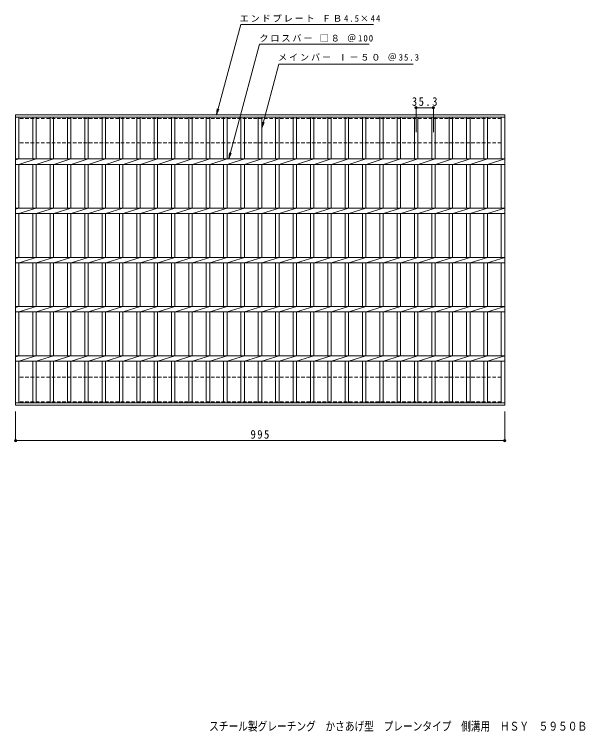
# Model space of a CAD drawing. Units: millimetres, scale not verified. Extents: x -909 to 1011, y -814 to 644.
# Drawn here: x -909 to 233, y -814 to 644 of the extents above; entities that cross this region are included whole.
import ezdxf
from ezdxf.enums import TextEntityAlignment as Align

# ---------------------------------------------------------------- set-up
doc = ezdxf.new("R2010")
doc.units = ezdxf.units.MM
doc.header["$LTSCALE"] = 6
doc.header["$PDMODE"] = 32
doc.header["$PDSIZE"] = 4.8
doc.linetypes.add('DASHED1', pattern=[1.8, 1.2, -0.6])
for name, color, linetype, lineweight in [('B-1_ピット', 2, 'Continuous', 9), ('B-2_蓋', 3, 'Continuous', 9), ('B-4_寸法', 7, 'Continuous', 9), ('F-4_F-4ﾚｲﾔ', 2, 'Continuous', 9)]:
    doc.layers.add(name, color=color, linetype=linetype, lineweight=lineweight)
doc.styles.add('ＭＳ ゴシック', font='')
doc.styles.get('ＭＳ ゴシック').set_extended_font_data('MS Gothic')

msp = doc.modelspace()

# ---------------------------------------------------------------- linework, layer by layer
at = {"layer": 'B-1_ピット', "linetype": 'DASHED1'}
for p, q in [((81.378, 432.54), (81.378, 382.541)), ((81.378, 382.541), (-899.621, 382.541)), ((81.378, -93.46), (-899.621, -93.46)), ((81.378, -143.46), (81.378, -93.46))]:
    msp.add_line(p, q, dxfattribs=at)
for points in [[(81.378, 432.54), (-899.621, 432.54), (-899.621, 382.541)], [(81.378, -143.46), (-899.621, -143.46), (-899.621, -93.46)]]:
    msp.add_lwpolyline(points, dxfattribs=at)
at = {"layer": 'B-2_蓋'}
for p, q in [((-906.622, 439.541), (88.378, 439.541)), ((-906.622, -150.46), (-906.622, 439.541)), ((88.378, 439.541), (88.378, -150.46)), ((-906.622, 435.041), (88.378, 435.041)), ((-899.621, 350.04), (-899.621, 435.041)), ((-871.721, 435.041), (-871.721, 350.04)), ((-864.721, 435.041), (-864.721, 350.04)), ((-836.421, 435.041), (-836.421, 350.04)), ((-829.421, 435.041), (-829.421, 350.04)), ((-801.121, 435.041), (-801.121, 350.04)), ((-794.121, 435.041), (-794.121, 350.04)), ((-765.821, 435.041), (-765.821, 350.04)), ((-758.821, 435.041), (-758.821, 350.04)), ((-730.521, 435.041), (-730.521, 350.04)), ((-723.521, 435.041), (-723.521, 350.04)), ((-695.221, 435.041), (-695.221, 350.04)), ((-688.221, 435.041), (-688.221, 350.04)), ((-659.921, 435.041), (-659.921, 350.04)), ((-652.921, 435.041), (-652.921, 350.04)), ((-624.621, 435.041), (-624.621, 350.04)), ((-617.621, 435.041), (-617.621, 350.04)), ((-589.321, 435.041), (-589.321, 350.04)), ((-582.321, 435.041), (-582.321, 350.04)), ((-554.021, 435.041), (-554.021, 350.04)), ((-547.021, 435.041), (-547.021, 350.04)), ((-518.721, 435.041), (-518.721, 350.04)), ((-511.721, 435.041), (-511.721, 350.04)), ((-483.421, 435.041), (-483.421, 350.04)), ((-476.421, 435.041), (-476.421, 350.04)), ((-448.121, 435.041), (-448.121, 350.04)), ((-441.121, 435.041), (-441.121, 350.04)), ((-412.821, 435.041), (-412.821, 350.04)), ((-405.821, 435.041), (-405.821, 350.04)), ((-377.521, 435.041), (-377.521, 350.04)), ((-370.521, 435.041), (-370.521, 350.04)), ((-342.221, 435.041), (-342.221, 350.04)), ((-335.221, 435.041), (-335.221, 350.04)), ((-306.92, 435.041), (-306.92, 350.04)), ((-299.92, 435.041), (-299.92, 350.04)), ((-271.62, 435.041), (-271.62, 350.04)), ((-264.62, 435.041), (-264.62, 350.04)), ((-236.32, 435.041), (-236.32, 350.04)), ((-229.32, 435.041), (-229.32, 350.04)), ((-201.02, 435.041), (-201.02, 350.04)), ((-194.02, 435.041), (-194.02, 350.04)), ((-165.719, 435.041), (-165.719, 350.04)), ((-158.719, 435.041), (-158.719, 350.04)), ((-130.419, 435.041), (-130.419, 350.04)), ((-123.419, 435.041), (-123.419, 350.04)), ((-95.119, 435.041), (-95.119, 350.04)), ((-88.119, 435.041), (-88.119, 350.04)), ((-59.819, 435.041), (-59.819, 350.04)), ((-52.818, 435.041), (-52.818, 350.04)), ((-24.518, 435.041), (-24.518, 350.04)), ((-17.518, 435.041), (-17.518, 350.04)), ((10.782, 435.041), (10.782, 350.04)), ((17.782, 435.041), (17.782, 350.04)), ((46.082, 435.041), (46.082, 350.04)), ((53.082, 435.041), (53.082, 350.04)), ((81.378, 435.041), (81.378, 350.04)), ((-906.622, 347.959), (-900.021, 350.04)), ((-906.622, 350.04), (88.378, 350.04)), ((-899.621, 339.041), (-864.721, 350.04)), ((-864.321, 339.041), (-829.421, 350.04)), ((-829.021, 339.041), (-794.121, 350.04)), ((-793.721, 339.041), (-758.821, 350.04)), ((-758.421, 339.041), (-723.522, 350.04)), ((-723.121, 339.041), (-688.221, 350.04)), ((-687.821, 339.041), (-652.921, 350.04)), ((-652.521, 339.041), (-617.622, 350.04)), ((-617.221, 339.041), (-582.321, 350.04)), ((-581.921, 339.041), (-547.021, 350.04)), ((-546.621, 339.041), (-511.721, 350.04)), ((-511.321, 339.041), (-476.421, 350.04)), ((-476.021, 339.041), (-441.121, 350.04)), ((-440.721, 339.041), (-405.821, 350.04)), ((-405.421, 339.041), (-370.521, 350.04)), ((-370.121, 339.041), (-335.221, 350.04)), ((-334.821, 339.041), (-299.921, 350.04)), ((-299.521, 339.041), (-264.621, 350.04)), ((-264.22, 339.041), (-229.32, 350.04)), ((-228.92, 339.041), (-194.02, 350.04)), ((-193.62, 339.041), (-158.72, 350.04)), ((-158.32, 339.041), (-123.42, 350.04)), ((-123.019, 339.041), (-88.119, 350.04)), ((-87.719, 339.041), (-52.819, 350.04)), ((-52.419, 339.041), (-17.519, 350.04)), ((-17.118, 339.041), (17.782, 350.04)), ((18.182, 339.041), (53.082, 350.04)), ((53.482, 339.041), (88.382, 350.04)), ((-906.622, 339.041), (88.378, 339.041)), ((-899.621, 250.04), (-899.621, 339.041)), ((-871.721, 339.041), (-871.721, 250.04)), ((-864.721, 339.041), (-864.721, 250.04)), ((-836.421, 339.041), (-836.421, 250.04)), ((-829.421, 339.041), (-829.421, 250.04)), ((-801.121, 339.041), (-801.121, 250.04)), ((-794.121, 339.041), (-794.121, 250.04)), ((-765.821, 339.041), (-765.821, 250.04)), ((-758.821, 339.041), (-758.821, 250.04)), ((-730.521, 339.041), (-730.521, 250.04)), ((-723.521, 339.041), (-723.521, 250.04)), ((-695.221, 339.041), (-695.221, 250.04)), ((-688.221, 339.041), (-688.221, 250.04)), ((-659.921, 339.041), (-659.921, 250.04)), ((-652.921, 339.041), (-652.921, 250.04)), ((-624.621, 339.041), (-624.621, 250.04)), ((-617.621, 339.041), (-617.621, 250.04)), ((-589.321, 339.041), (-589.321, 250.04)), ((-582.321, 339.041), (-582.321, 250.04)), ((-554.021, 339.041), (-554.021, 250.04)), ((-547.021, 339.041), (-547.021, 250.04)), ((-518.721, 339.041), (-518.721, 250.04)), ((-511.721, 339.041), (-511.721, 250.04)), ((-483.421, 339.041), (-483.421, 250.04)), ((-476.421, 339.041), (-476.421, 250.04)), ((-448.121, 339.041), (-448.121, 250.04)), ((-441.121, 339.041), (-441.121, 250.04)), ((-412.821, 339.041), (-412.821, 250.04)), ((-405.821, 339.041), (-405.821, 250.04)), ((-377.521, 339.041), (-377.521, 250.04)), ((-370.521, 339.041), (-370.521, 250.04)), ((-342.221, 339.041), (-342.221, 250.04)), ((-335.221, 339.041), (-335.221, 250.04)), ((-306.92, 339.041), (-306.92, 250.04)), ((-299.92, 339.041), (-299.92, 250.04)), ((-271.62, 339.041), (-271.62, 250.04)), ((-264.62, 339.041), (-264.62, 250.04)), ((-236.32, 339.041), (-236.32, 250.04)), ((-229.32, 339.041), (-229.32, 250.04)), ((-201.02, 339.041), (-201.02, 250.04)), ((-194.02, 339.041), (-194.02, 250.04)), ((-165.719, 339.041), (-165.719, 250.04)), ((-158.719, 339.041), (-158.719, 250.04)), ((-130.419, 339.041), (-130.419, 250.04)), ((-123.419, 339.041), (-123.419, 250.04)), ((-95.119, 339.041), (-95.119, 250.04)), ((-88.119, 339.041), (-88.119, 250.04)), ((-59.819, 339.041), (-59.819, 250.04)), ((-52.818, 339.041), (-52.818, 250.04)), ((-24.518, 339.041), (-24.518, 250.04)), ((-17.518, 339.041), (-17.518, 250.04)), ((10.782, 339.041), (10.782, 250.04)), ((17.782, 339.041), (17.782, 250.04)), ((46.082, 339.041), (46.082, 250.04)), ((53.082, 339.041), (53.082, 250.04)), ((81.378, 339.041), (81.378, 250.04)), ((-906.622, 247.959), (-900.021, 250.04)), ((-906.622, 250.04), (88.378, 250.04)), ((-899.621, 239.041), (-864.721, 250.04)), ((-864.321, 239.041), (-829.421, 250.04)), ((-829.021, 239.041), (-794.121, 250.04)), ((-793.721, 239.041), (-758.821, 250.04)), ((-758.421, 239.041), (-723.522, 250.04)), ((-723.121, 239.041), (-688.221, 250.04)), ((-687.821, 239.041), (-652.921, 250.04)), ((-652.521, 239.041), (-617.622, 250.04)), ((-617.221, 239.041), (-582.321, 250.04)), ((-581.921, 239.041), (-547.021, 250.04)), ((-546.621, 239.041), (-511.721, 250.04)), ((-511.321, 239.041), (-476.421, 250.04)), ((-476.021, 239.041), (-441.121, 250.04)), ((-440.721, 239.041), (-405.821, 250.04)), ((-405.421, 239.041), (-370.521, 250.04)), ((-370.121, 239.041), (-335.221, 250.04)), ((-334.821, 239.041), (-299.921, 250.04)), ((-299.521, 239.041), (-264.621, 250.04)), ((-264.22, 239.041), (-229.32, 250.04)), ((-228.92, 239.041), (-194.02, 250.04)), ((-193.62, 239.041), (-158.72, 250.04)), ((-158.32, 239.041), (-123.42, 250.04)), ((-123.019, 239.041), (-88.119, 250.04)), ((-87.719, 239.041), (-52.819, 250.04)), ((-52.419, 239.041), (-17.519, 250.04)), ((-17.118, 239.041), (17.782, 250.04)), ((18.182, 239.041), (53.082, 250.04)), ((53.482, 239.041), (88.382, 250.04)), ((-906.622, 239.041), (88.378, 239.041)), ((-899.621, 150.04), (-899.621, 239.041)), ((-871.721, 239.041), (-871.721, 150.04)), ((-864.721, 239.041), (-864.721, 150.04)), ((-836.421, 239.041), (-836.421, 150.04)), ((-829.421, 239.041), (-829.421, 150.04)), ((-801.121, 239.041), (-801.121, 150.04)), ((-794.121, 239.041), (-794.121, 150.04)), ((-765.821, 239.041), (-765.821, 150.04)), ((-758.821, 239.041), (-758.821, 150.04)), ((-730.521, 239.041), (-730.521, 150.04)), ((-723.521, 239.041), (-723.521, 150.04)), ((-695.221, 239.041), (-695.221, 150.04)), ((-688.221, 239.041), (-688.221, 150.04)), ((-659.921, 239.041), (-659.921, 150.04)), ((-652.921, 239.041), (-652.921, 150.04)), ((-624.621, 239.041), (-624.621, 150.04)), ((-617.621, 239.041), (-617.621, 150.04)), ((-589.321, 239.041), (-589.321, 150.04)), ((-582.321, 239.041), (-582.321, 150.04)), ((-554.021, 239.041), (-554.021, 150.04)), ((-547.021, 239.041), (-547.021, 150.04)), ((-518.721, 239.041), (-518.721, 150.04)), ((-511.721, 239.041), (-511.721, 150.04)), ((-483.421, 239.041), (-483.421, 150.04)), ((-476.421, 239.041), (-476.421, 150.04)), ((-448.121, 239.041), (-448.121, 150.04)), ((-441.121, 239.041), (-441.121, 150.04)), ((-412.821, 239.041), (-412.821, 150.04)), ((-405.821, 239.041), (-405.821, 150.04)), ((-377.521, 239.041), (-377.521, 150.04)), ((-370.521, 239.041), (-370.521, 150.04)), ((-342.221, 239.041), (-342.221, 150.04)), ((-335.221, 239.041), (-335.221, 150.04)), ((-306.92, 239.041), (-306.92, 150.04)), ((-299.92, 239.041), (-299.92, 150.04)), ((-271.62, 239.041), (-271.62, 150.04)), ((-264.62, 239.041), (-264.62, 150.04)), ((-236.32, 239.041), (-236.32, 150.04)), ((-229.32, 239.041), (-229.32, 150.04)), ((-201.02, 239.041), (-201.02, 150.04)), ((-194.02, 239.041), (-194.02, 150.04)), ((-165.719, 239.041), (-165.719, 150.04)), ((-158.719, 239.041), (-158.719, 150.04)), ((-130.419, 239.041), (-130.419, 150.04)), ((-123.419, 239.041), (-123.419, 150.04)), ((-95.119, 239.041), (-95.119, 150.04)), ((-88.119, 239.041), (-88.119, 150.04)), ((-59.819, 239.041), (-59.819, 150.04)), ((-52.818, 239.041), (-52.818, 150.04)), ((-24.518, 239.041), (-24.518, 150.04)), ((-17.518, 239.041), (-17.518, 150.04)), ((10.782, 239.041), (10.782, 150.04)), ((17.782, 239.041), (17.782, 150.04)), ((46.082, 239.041), (46.082, 150.04)), ((53.082, 239.041), (53.082, 150.04)), ((81.378, 239.041), (81.378, 150.04)), ((-906.622, 147.959), (-900.021, 150.04)), ((-906.622, 150.04), (88.378, 150.04)), ((-899.621, 139.041), (-864.721, 150.04)), ((-864.321, 139.041), (-829.421, 150.04)), ((-829.021, 139.041), (-794.121, 150.04)), ((-793.721, 139.041), (-758.821, 150.04)), ((-758.421, 139.041), (-723.522, 150.04)), ((-723.121, 139.041), (-688.221, 150.04)), ((-687.821, 139.041), (-652.921, 150.04)), ((-652.521, 139.041), (-617.622, 150.04)), ((-617.221, 139.041), (-582.321, 150.04)), ((-581.921, 139.041), (-547.021, 150.04)), ((-546.621, 139.041), (-511.721, 150.04)), ((-511.321, 139.041), (-476.421, 150.04)), ((-476.021, 139.041), (-441.121, 150.04)), ((-440.721, 139.041), (-405.821, 150.04)), ((-405.421, 139.041), (-370.521, 150.04)), ((-370.121, 139.041), (-335.221, 150.04)), ((-334.821, 139.041), (-299.921, 150.04)), ((-299.521, 139.041), (-264.621, 150.04)), ((-264.22, 139.041), (-229.32, 150.04)), ((-228.92, 139.041), (-194.02, 150.04)), ((-193.62, 139.041), (-158.72, 150.04)), ((-158.32, 139.041), (-123.42, 150.04)), ((-123.019, 139.041), (-88.119, 150.04)), ((-87.719, 139.041), (-52.819, 150.04)), ((-52.419, 139.041), (-17.519, 150.04)), ((-17.118, 139.041), (17.782, 150.04)), ((18.182, 139.041), (53.082, 150.04)), ((53.482, 139.041), (88.382, 150.04)), ((-906.622, 139.041), (88.378, 139.041)), ((-899.621, 50.04), (-899.621, 139.041)), ((-871.721, 139.041), (-871.721, 50.04)), ((-864.721, 139.041), (-864.721, 50.04)), ((-836.421, 139.041), (-836.421, 50.04)), ((-829.421, 139.041), (-829.421, 50.04)), ((-801.121, 139.041), (-801.121, 50.04)), ((-794.121, 139.041), (-794.121, 50.04)), ((-765.821, 139.041), (-765.821, 50.04)), ((-758.821, 139.041), (-758.821, 50.04)), ((-730.521, 139.041), (-730.521, 50.04)), ((-723.521, 139.041), (-723.521, 50.04)), ((-695.221, 139.041), (-695.221, 50.04)), ((-688.221, 139.041), (-688.221, 50.04)), ((-659.921, 139.041), (-659.921, 50.04)), ((-652.921, 139.041), (-652.921, 50.04)), ((-624.621, 139.041), (-624.621, 50.04)), ((-617.621, 139.041), (-617.621, 50.04)), ((-589.321, 139.041), (-589.321, 50.04)), ((-582.321, 139.041), (-582.321, 50.04)), ((-554.021, 139.041), (-554.021, 50.04)), ((-547.021, 139.041), (-547.021, 50.04)), ((-518.721, 139.041), (-518.721, 50.04)), ((-511.721, 139.041), (-511.721, 50.04)), ((-483.421, 139.041), (-483.421, 50.04)), ((-476.421, 139.041), (-476.421, 50.04)), ((-448.121, 139.041), (-448.121, 50.04)), ((-441.121, 139.041), (-441.121, 50.04)), ((-412.821, 139.041), (-412.821, 50.04)), ((-405.821, 139.041), (-405.821, 50.04)), ((-377.521, 139.041), (-377.521, 50.04)), ((-370.521, 139.041), (-370.521, 50.04)), ((-342.221, 139.041), (-342.221, 50.04)), ((-335.221, 139.041), (-335.221, 50.04)), ((-306.92, 139.041), (-306.92, 50.04)), ((-299.92, 139.041), (-299.92, 50.04)), ((-271.62, 139.041), (-271.62, 50.04)), ((-264.62, 139.041), (-264.62, 50.04)), ((-236.32, 139.041), (-236.32, 50.04)), ((-229.32, 139.041), (-229.32, 50.04)), ((-201.02, 139.041), (-201.02, 50.04)), ((-194.02, 139.041), (-194.02, 50.04)), ((-165.719, 139.041), (-165.719, 50.04)), ((-158.719, 139.041), (-158.719, 50.04)), ((-130.419, 139.041), (-130.419, 50.04)), ((-123.419, 139.041), (-123.419, 50.04)), ((-95.119, 139.041), (-95.119, 50.04)), ((-88.119, 139.041), (-88.119, 50.04)), ((-59.819, 139.041), (-59.819, 50.04)), ((-52.818, 139.041), (-52.818, 50.04)), ((-24.518, 139.041), (-24.518, 50.04)), ((-17.518, 139.041), (-17.518, 50.04)), ((10.782, 139.041), (10.782, 50.04)), ((17.782, 139.041), (17.782, 50.04)), ((46.082, 139.041), (46.082, 50.04)), ((53.082, 139.041), (53.082, 50.04)), ((81.378, 139.041), (81.378, 50.04)), ((-906.622, 47.959), (-900.021, 50.04)), ((-906.622, 50.04), (88.378, 50.04)), ((-899.621, 39.041), (-864.721, 50.04)), ((-864.321, 39.041), (-829.421, 50.04)), ((-829.021, 39.041), (-794.121, 50.04)), ((-793.721, 39.041), (-758.821, 50.04)), ((-758.421, 39.041), (-723.522, 50.04)), ((-723.121, 39.041), (-688.221, 50.04)), ((-687.821, 39.041), (-652.921, 50.04)), ((-652.521, 39.041), (-617.622, 50.04)), ((-617.221, 39.041), (-582.321, 50.04)), ((-581.921, 39.041), (-547.021, 50.04)), ((-546.621, 39.041), (-511.721, 50.04)), ((-511.321, 39.041), (-476.421, 50.04)), ((-476.021, 39.041), (-441.121, 50.04)), ((-440.721, 39.041), (-405.821, 50.04)), ((-405.421, 39.041), (-370.521, 50.04)), ((-370.121, 39.041), (-335.221, 50.04)), ((-334.821, 39.041), (-299.921, 50.04)), ((-299.521, 39.041), (-264.621, 50.04)), ((-264.22, 39.041), (-229.32, 50.04)), ((-228.92, 39.041), (-194.02, 50.04)), ((-193.62, 39.041), (-158.72, 50.04)), ((-158.32, 39.041), (-123.42, 50.04)), ((-123.019, 39.041), (-88.119, 50.04)), ((-87.719, 39.041), (-52.819, 50.04)), ((-52.419, 39.041), (-17.519, 50.04)), ((-17.118, 39.041), (17.782, 50.04)), ((18.182, 39.041), (53.082, 50.04)), ((53.482, 39.041), (88.382, 50.04)), ((-906.622, 39.041), (88.378, 39.041)), ((-899.621, -49.96), (-899.621, 39.041)), ((-871.721, 39.041), (-871.721, -49.96)), ((-864.721, 39.041), (-864.721, -49.96)), ((-836.421, 39.041), (-836.421, -49.96)), ((-829.421, 39.041), (-829.421, -49.96)), ((-801.121, 39.041), (-801.121, -49.96)), ((-794.121, 39.041), (-794.121, -49.96)), ((-765.821, 39.041), (-765.821, -49.96)), ((-758.821, 39.041), (-758.821, -49.96)), ((-730.521, 39.041), (-730.521, -49.96)), ((-723.521, 39.041), (-723.521, -49.96)), ((-695.221, 39.041), (-695.221, -49.96)), ((-688.221, 39.041), (-688.221, -49.96)), ((-659.921, 39.041), (-659.921, -49.96)), ((-652.921, 39.041), (-652.921, -49.96)), ((-624.621, 39.041), (-624.621, -49.96)), ((-617.621, 39.041), (-617.621, -49.96)), ((-589.321, 39.041), (-589.321, -49.96)), ((-582.321, 39.041), (-582.321, -49.96)), ((-554.021, 39.041), (-554.021, -49.96)), ((-547.021, 39.041), (-547.021, -49.96)), ((-518.721, 39.041), (-518.721, -49.96)), ((-511.721, 39.041), (-511.721, -49.96)), ((-483.421, 39.041), (-483.421, -49.96)), ((-476.421, 39.041), (-476.421, -49.96)), ((-448.121, 39.041), (-448.121, -49.96)), ((-441.121, 39.041), (-441.121, -49.96)), ((-412.821, 39.041), (-412.821, -49.96)), ((-405.821, 39.041), (-405.821, -49.96)), ((-377.521, 39.041), (-377.521, -49.96)), ((-370.521, 39.041), (-370.521, -49.96)), ((-342.221, 39.041), (-342.221, -49.96)), ((-335.221, 39.041), (-335.221, -49.96)), ((-306.92, 39.041), (-306.92, -49.96)), ((-299.92, 39.041), (-299.92, -49.96)), ((-271.62, 39.041), (-271.62, -49.96)), ((-264.62, 39.041), (-264.62, -49.96)), ((-236.32, 39.041), (-236.32, -49.96)), ((-229.32, 39.041), (-229.32, -49.96)), ((-201.02, 39.041), (-201.02, -49.96)), ((-194.02, 39.041), (-194.02, -49.96)), ((-165.719, 39.041), (-165.719, -49.96)), ((-158.719, 39.041), (-158.719, -49.96)), ((-130.419, 39.041), (-130.419, -49.96)), ((-123.419, 39.041), (-123.419, -49.96)), ((-95.119, 39.041), (-95.119, -49.96)), ((-88.119, 39.041), (-88.119, -49.96)), ((-59.819, 39.041), (-59.819, -49.96)), ((-52.818, 39.041), (-52.818, -49.96)), ((-24.518, 39.041), (-24.518, -49.96)), ((-17.518, 39.041), (-17.518, -49.96)), ((10.782, 39.041), (10.782, -49.96)), ((17.782, 39.041), (17.782, -49.96)), ((46.082, 39.041), (46.082, -49.96)), ((53.082, 39.041), (53.082, -49.96)), ((81.378, 39.041), (81.378, -49.96)), ((-906.622, -52.041), (-900.021, -49.96)), ((-906.622, -49.96), (88.378, -49.96)), ((-899.621, -60.959), (-864.721, -49.96)), ((-864.321, -60.959), (-829.421, -49.96)), ((-829.021, -60.959), (-794.121, -49.96)), ((-793.721, -60.959), (-758.821, -49.96)), ((-758.421, -60.959), (-723.522, -49.96)), ((-723.121, -60.959), (-688.221, -49.96)), ((-687.821, -60.959), (-652.921, -49.96)), ((-652.521, -60.959), (-617.622, -49.96)), ((-617.221, -60.959), (-582.321, -49.96)), ((-581.921, -60.959), (-547.021, -49.96)), ((-546.621, -60.959), (-511.721, -49.96)), ((-511.321, -60.959), (-476.421, -49.96)), ((-476.021, -60.959), (-441.121, -49.96)), ((-440.721, -60.959), (-405.821, -49.96)), ((-405.421, -60.959), (-370.521, -49.96)), ((-370.121, -60.959), (-335.221, -49.96)), ((-334.821, -60.959), (-299.921, -49.96)), ((-299.521, -60.959), (-264.621, -49.96)), ((-264.22, -60.959), (-229.32, -49.96)), ((-228.92, -60.959), (-194.02, -49.96)), ((-193.62, -60.959), (-158.72, -49.96)), ((-158.32, -60.959), (-123.42, -49.96)), ((-123.019, -60.959), (-88.119, -49.96)), ((-87.719, -60.959), (-52.819, -49.96)), ((-52.419, -60.959), (-17.519, -49.96)), ((-17.118, -60.959), (17.782, -49.96)), ((18.182, -60.959), (53.082, -49.96)), ((53.482, -60.959), (88.382, -49.96)), ((-906.622, -60.959), (88.378, -60.959)), ((-899.621, -145.96), (-899.621, -60.959)), ((-871.721, -60.959), (-871.721, -145.96)), ((-864.721, -60.959), (-864.721, -145.96)), ((-836.421, -60.959), (-836.421, -145.96)), ((-829.421, -60.959), (-829.421, -145.96)), ((-801.121, -60.959), (-801.121, -145.96)), ((-794.121, -60.959), (-794.121, -145.96)), ((-765.821, -60.959), (-765.821, -145.96)), ((-758.821, -60.959), (-758.821, -145.96)), ((-730.521, -60.959), (-730.521, -145.96)), ((-723.521, -60.959), (-723.521, -145.96)), ((-695.221, -60.959), (-695.221, -145.96)), ((-688.221, -60.959), (-688.221, -145.96)), ((-659.921, -60.959), (-659.921, -145.96)), ((-652.921, -60.959), (-652.921, -145.96)), ((-624.621, -60.959), (-624.621, -145.96)), ((-617.621, -60.959), (-617.621, -145.96)), ((-589.321, -60.959), (-589.321, -145.96)), ((-582.321, -60.959), (-582.321, -145.96)), ((-554.021, -60.959), (-554.021, -145.96)), ((-547.021, -60.959), (-547.021, -145.96)), ((-518.721, -60.959), (-518.721, -145.96)), ((-511.721, -60.959), (-511.721, -145.96)), ((-483.421, -60.959), (-483.421, -145.96)), ((-476.421, -60.959), (-476.421, -145.96)), ((-448.121, -60.959), (-448.121, -145.96)), ((-441.121, -60.959), (-441.121, -145.96)), ((-412.821, -60.959), (-412.821, -145.96)), ((-405.821, -60.959), (-405.821, -145.96)), ((-377.521, -60.959), (-377.521, -145.96)), ((-370.521, -60.959), (-370.521, -145.96)), ((-342.221, -60.959), (-342.221, -145.96)), ((-335.221, -60.959), (-335.221, -145.96)), ((-306.92, -60.959), (-306.92, -145.96)), ((-299.92, -60.959), (-299.92, -145.96)), ((-271.62, -60.959), (-271.62, -145.96)), ((-264.62, -60.959), (-264.62, -145.96)), ((-236.32, -60.959), (-236.32, -145.96)), ((-229.32, -60.959), (-229.32, -145.96)), ((-201.02, -60.959), (-201.02, -145.96)), ((-194.02, -60.959), (-194.02, -145.96)), ((-165.719, -60.959), (-165.719, -145.96)), ((-158.719, -60.959), (-158.719, -145.96)), ((-130.419, -60.959), (-130.419, -145.96)), ((-123.419, -60.959), (-123.419, -145.96)), ((-95.119, -60.959), (-95.119, -145.96)), ((-88.119, -60.959), (-88.119, -145.96)), ((-59.819, -60.959), (-59.819, -145.96)), ((-52.818, -60.959), (-52.818, -145.96)), ((-24.518, -60.959), (-24.518, -145.96)), ((-17.518, -60.959), (-17.518, -145.96)), ((10.782, -60.959), (10.782, -145.96)), ((17.782, -60.959), (17.782, -145.96)), ((46.082, -60.959), (46.082, -145.96)), ((53.082, -60.959), (53.082, -145.96)), ((81.378, -60.959), (81.378, -145.96)), ((88.378, -145.96), (-906.622, -145.96)), ((88.378, -150.46), (-906.622, -150.46))]:
    msp.add_line(p, q, dxfattribs=at)
at = {"layer": 'B-4_寸法'}
for p, q in [((-497.818, 439.541), (-448.638, 623.083)), ((-448.638, 623.083), (-178.61, 623.083)), ((-472.989, 350.04), (-410.545, 583.083)), ((-410.545, 583.083), (-187.1, 583.083)), ((-91.917, 404.388), (-91.917, 455.739)), ((-91.917, 454.239), (-56.616, 454.239)), ((-56.616, 404.388), (-56.616, 455.739)), ((-497.818, 439.541), (-496.187, 451.934)), ((-497.818, 439.541), (-493.035, 451.089)), ((-405.821, 412.541), (-404.189, 424.934)), ((-405.821, 412.541), (-401.037, 424.089)), ((-472.989, 350.04), (-471.357, 362.433)), ((-472.989, 350.04), (-468.205, 361.589)), ((-906.622, -162.959), (-906.622, -223.886)), ((88.378, -162.959), (88.378, -223.886)), ((-906.622, -222.386), (88.378, -222.386))]:
    msp.add_line(p, q, dxfattribs=at)
msp.add_lwpolyline([(-405.821, 412.541), (-370.842, 543.083), (-97.955, 543.083)], dxfattribs=at)
for p in [(-91.917, 454.239), (-56.616, 454.239), (-906.622, -222.386), (88.378, -222.386)]:
    msp.add_point(p, dxfattribs=at)

# ---------------------------------------------------------------- texts
at = {"layer": 'B-4_寸法', "char_height": 13.2, "attachment_point": 7, "style": 'ＭＳ ゴシック'}
for s, insert in [('\\T1.21;エンドプレート\\~ＦＢ4.5×44', (-450.728, 628.296)), ('\\T1.21;クロスバー\\~□８\\~＠100', (-410.545, 587.573)), ('\\T1.21;メインバー\\~Ⅰ－５０\\~＠35.3', (-372.707, 548.819))]:
    msp.add_mtext(s, dxfattribs=dict(at, insert=insert))
at = {"layer": 'B-4_寸法', "color": 2, "char_height": 17.6, "attachment_point": 7, "style": 'ＭＳ ゴシック'}
for s, insert in [('\\T1.28;\\W0.9;35.3', (-100.516, 457.839)), ('\\T1.27;\\W0.9;995', (-428.621, -218.786))]:
    msp.add_mtext(s, dxfattribs=dict(at, insert=insert))
at = {"layer": 'F-4_F-4ﾚｲﾔ', "style": 'ＭＳ ゴシック', "width": 0.8}
msp.add_text('スチール製グレーチング\u3000かさあげ型\u3000プレーンタイプ\u3000側溝用\u3000ＨＳＹ\u3000５９５０Ｂ', height=17.6, dxfattribs=at).set_placement((-512.796, -817.322), align=Align.BOTTOM_LEFT)

doc.saveas('drawing.dxf')
